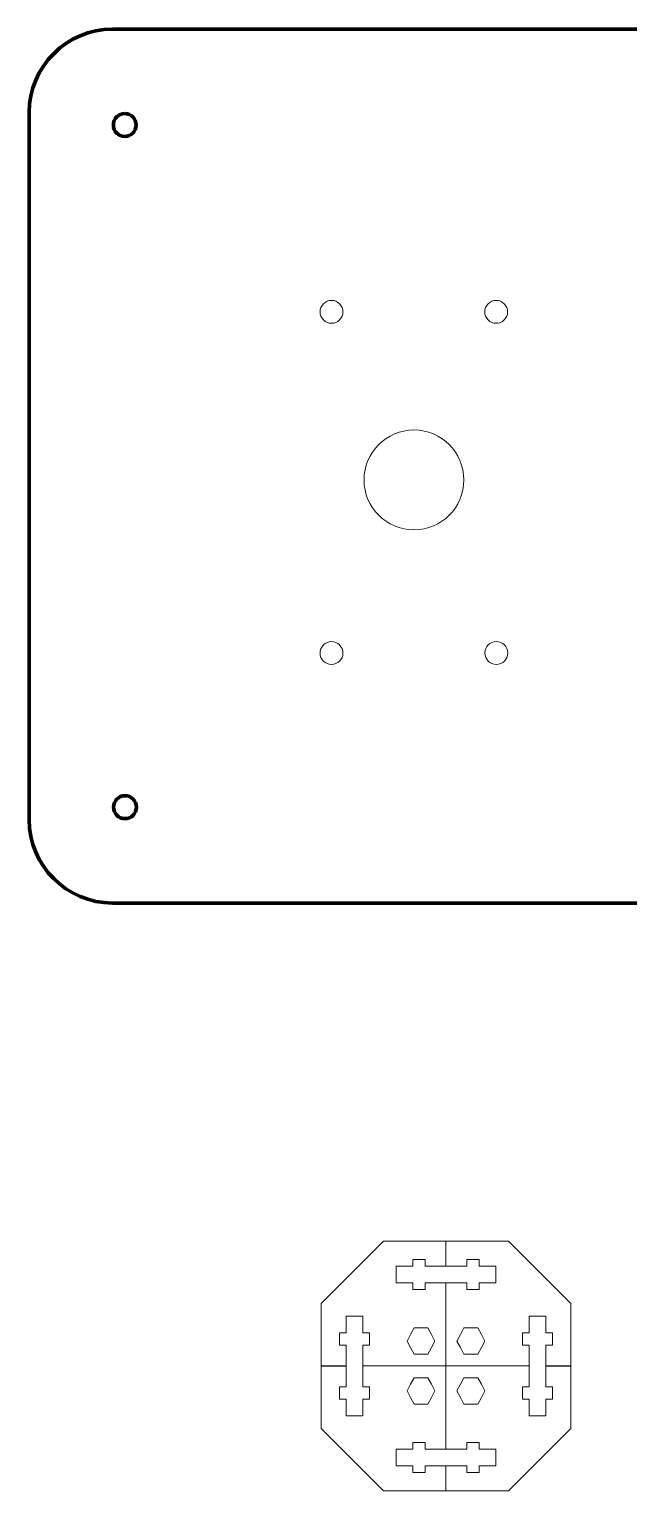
# Model space of a CAD drawing. Header units: millimetres. Extents: x 198 to 2216, y -963 to 151.
# Drawn here: x 1060 to 1204.1, y -927.5 to -576.3 of the extents above; entities that cross this region are included whole.
import ezdxf

# ---------------------------------------------------------------- set-up
doc = ezdxf.new("R2010")
doc.units = ezdxf.units.MM
doc.header["$MEASUREMENT"] = 0
doc.layers.add('Layer 1', color=7, linetype='Continuous')

msp = doc.modelspace()

# ---------------------------------------------------------------- linework, layer by layer
at = {"layer": 'Layer 1', "color": 250, "lineweight": 70}
for centre in [(1083.0003, -599.2996), (1083.0397, -763.2341)]:
    msp.add_ellipse(centre, major_axis=(0, 2.75), ratio=1, dxfattribs=at)
at = {"layer": 'Layer 1', "color": 250, "lineweight": 18}
for centre, major_axis, ratio in [((1132.6863, -644.1987), (0, 2.75), 1), ((1172.2613, -644.1987), (0, 2.75), 1), ((1152.5083, -684.5857), (0, 12.0001), 0.99999167), ((1132.6863, -726.1988), (0, 2.75), 1), ((1172.2988, -726.1612), (0, 2.75), 1)]:
    msp.add_ellipse(centre, major_axis=major_axis, ratio=ratio, dxfattribs=at)
at = {"layer": 'Layer 1', "color": 250, "lineweight": 70}
msp.add_open_spline([(1080.0327, -576.2751), (1080.0327, -576.2751), (1400.0327, -576.2751), (1400.0327, -576.2751), (1411.0327, -576.2751), (1420.0327, -585.2751), (1420.0327, -596.275), (1420.0327, -596.275), (1420.0327, -766.2752), (1420.0327, -766.2752), (1420.0327, -777.2751), (1411.0327, -786.2751), (1400.0327, -786.2751), (1400.0327, -786.2751), (1080.0327, -786.2751), (1080.0327, -786.2751), (1069.0328, -786.2751), (1060.0327, -777.2751), (1060.0327, -766.2752), (1060.0327, -766.2752), (1060.0327, -596.275), (1060.0327, -596.275), (1060.0327, -585.2751), (1069.0328, -576.2751), (1080.0327, -576.2751)], degree=3, knots=[0, 0, 0, 0, 0.125, 0.125, 0.125, 0.25, 0.25, 0.25, 0.375, 0.375, 0.375, 0.5, 0.5, 0.5, 0.625, 0.625, 0.625, 0.75, 0.75, 0.75, 0.875, 0.875, 0.875, 1, 1, 1, 1], dxfattribs=at)
at = {"layer": 'Layer 1', "color": 250, "lineweight": 18}
for points, knots in [([(1145.1951, -867.5334), (1145.1951, -867.5334), (1130.2049, -882.5324), (1130.2049, -882.5324), (1130.2049, -882.5324), (1130.2081, -897.5324), (1130.2081, -897.5324), (1130.2081, -897.5324), (1136.2095, -897.5324), (1136.2095, -897.5324), (1136.2095, -897.5324), (1136.2095, -892.5331), (1136.2095, -892.5331), (1136.2095, -892.5331), (1134.6155, -892.5331), (1134.6155, -892.5331), (1134.6155, -892.5331), (1134.6089, -889.5234), (1134.6089, -889.5234), (1134.6089, -889.5234), (1136.2064, -889.5234), (1136.2064, -889.5234), (1136.2064, -889.5234), (1136.2064, -885.5246), (1136.2064, -885.5246), (1136.2064, -885.5246), (1140.1952, -885.5246), (1140.1952, -885.5246), (1140.1952, -885.5246), (1140.1952, -889.5265), (1140.1952, -889.5265), (1140.1952, -889.5265), (1141.796, -889.5265), (1141.796, -889.5265), (1141.796, -889.5265), (1141.7992, -892.5195), (1141.7992, -892.5195), (1141.7992, -892.5195), (1140.2021, -892.5195), (1140.2021, -892.5195), (1140.2021, -892.5195), (1140.2021, -897.5236), (1140.2021, -897.5236), (1140.2021, -897.5236), (1160.1983, -897.5236), (1160.1983, -897.5236), (1160.1983, -897.5236), (1160.1983, -877.5277), (1160.1983, -877.5277), (1160.1983, -877.5277), (1155.1984, -877.5277), (1155.1984, -877.5277), (1155.1984, -877.5277), (1155.1984, -879.1253), (1155.1984, -879.1253), (1155.1984, -879.1253), (1152.2052, -879.1253), (1152.2052, -879.1253), (1152.2052, -879.1253), (1152.2052, -877.5279), (1152.2052, -877.5279), (1152.2052, -877.5279), (1148.2066, -877.5279), (1148.2066, -877.5279), (1148.2066, -877.5279), (1148.2066, -873.526), (1148.2066, -873.526), (1148.2066, -873.526), (1152.1953, -873.526), (1152.1953, -873.526), (1152.1953, -873.526), (1152.1953, -871.9321), (1152.1953, -871.9321), (1152.1953, -871.9321), (1155.1952, -871.9321), (1155.1952, -871.9321), (1155.1952, -871.9321), (1155.1952, -873.5328), (1155.1952, -873.5328), (1155.1952, -873.5328), (1160.1927, -873.5328), (1160.1927, -873.5328), (1160.1927, -873.5328), (1160.1927, -867.5383), (1160.1927, -867.5383), (1160.1927, -867.5383), (1145.1951, -867.5334), (1145.1951, -867.5334)], [0, 0, 0, 0, 0.03448276, 0.03448276, 0.03448276, 0.06896552, 0.06896552, 0.06896552, 0.10344828, 0.10344828, 0.10344828, 0.13793103, 0.13793103, 0.13793103, 0.17241379, 0.17241379, 0.17241379, 0.20689655, 0.20689655, 0.20689655, 0.24137931, 0.24137931, 0.24137931, 0.27586207, 0.27586207, 0.27586207, 0.31034483, 0.31034483, 0.31034483, 0.34482759, 0.34482759, 0.34482759, 0.37931034, 0.37931034, 0.37931034, 0.4137931, 0.4137931, 0.4137931, 0.44827586, 0.44827586, 0.44827586, 0.48275862, 0.48275862, 0.48275862, 0.51724138, 0.51724138, 0.51724138, 0.55172414, 0.55172414, 0.55172414, 0.5862069, 0.5862069, 0.5862069, 0.62068966, 0.62068966, 0.62068966, 0.65517241, 0.65517241, 0.65517241, 0.68965517, 0.68965517, 0.68965517, 0.72413793, 0.72413793, 0.72413793, 0.75862069, 0.75862069, 0.75862069, 0.79310345, 0.79310345, 0.79310345, 0.82758621, 0.82758621, 0.82758621, 0.86206897, 0.86206897, 0.86206897, 0.89655172, 0.89655172, 0.89655172, 0.93103448, 0.93103448, 0.93103448, 0.96551724, 0.96551724, 0.96551724, 1, 1, 1, 1]), ([(1175.2015, -867.5334), (1175.2015, -867.5334), (1190.1917, -882.5324), (1190.1917, -882.5324), (1190.1917, -882.5324), (1190.1885, -897.5324), (1190.1885, -897.5324), (1190.1885, -897.5324), (1184.1871, -897.5324), (1184.1871, -897.5324), (1184.1871, -897.5324), (1184.1871, -892.5331), (1184.1871, -892.5331), (1184.1871, -892.5331), (1185.7811, -892.5331), (1185.7811, -892.5331), (1185.7811, -892.5331), (1185.7877, -889.5234), (1185.7877, -889.5234), (1185.7877, -889.5234), (1184.1902, -889.5234), (1184.1902, -889.5234), (1184.1902, -889.5234), (1184.1902, -885.5246), (1184.1902, -885.5246), (1184.1902, -885.5246), (1180.2014, -885.5246), (1180.2014, -885.5246), (1180.2014, -885.5246), (1180.2014, -889.5265), (1180.2014, -889.5265), (1180.2014, -889.5265), (1178.6006, -889.5265), (1178.6006, -889.5265), (1178.6006, -889.5265), (1178.5974, -892.5195), (1178.5974, -892.5195), (1178.5974, -892.5195), (1180.1945, -892.5195), (1180.1945, -892.5195), (1180.1945, -892.5195), (1180.1945, -897.5236), (1180.1945, -897.5236), (1180.1945, -897.5236), (1160.1983, -897.5236), (1160.1983, -897.5236), (1160.1983, -897.5236), (1160.1983, -877.5277), (1160.1983, -877.5277), (1160.1983, -877.5277), (1165.1982, -877.5277), (1165.1982, -877.5277), (1165.1982, -877.5277), (1165.1982, -879.1253), (1165.1982, -879.1253), (1165.1982, -879.1253), (1168.1914, -879.1253), (1168.1914, -879.1253), (1168.1914, -879.1253), (1168.1914, -877.5279), (1168.1914, -877.5279), (1168.1914, -877.5279), (1172.19, -877.5279), (1172.19, -877.5279), (1172.19, -877.5279), (1172.19, -873.526), (1172.19, -873.526), (1172.19, -873.526), (1168.2013, -873.526), (1168.2013, -873.526), (1168.2013, -873.526), (1168.2013, -871.9321), (1168.2013, -871.9321), (1168.2013, -871.9321), (1165.2014, -871.9321), (1165.2014, -871.9321), (1165.2014, -871.9321), (1165.2014, -873.5328), (1165.2014, -873.5328), (1165.2014, -873.5328), (1160.2039, -873.5328), (1160.2039, -873.5328), (1160.2039, -873.5328), (1160.2039, -867.5383), (1160.2039, -867.5383), (1160.2039, -867.5383), (1175.2015, -867.5334), (1175.2015, -867.5334)], [0, 0, 0, 0, 0.03448276, 0.03448276, 0.03448276, 0.06896552, 0.06896552, 0.06896552, 0.10344828, 0.10344828, 0.10344828, 0.13793103, 0.13793103, 0.13793103, 0.17241379, 0.17241379, 0.17241379, 0.20689655, 0.20689655, 0.20689655, 0.24137931, 0.24137931, 0.24137931, 0.27586207, 0.27586207, 0.27586207, 0.31034483, 0.31034483, 0.31034483, 0.34482759, 0.34482759, 0.34482759, 0.37931034, 0.37931034, 0.37931034, 0.4137931, 0.4137931, 0.4137931, 0.44827586, 0.44827586, 0.44827586, 0.48275862, 0.48275862, 0.48275862, 0.51724138, 0.51724138, 0.51724138, 0.55172414, 0.55172414, 0.55172414, 0.5862069, 0.5862069, 0.5862069, 0.62068966, 0.62068966, 0.62068966, 0.65517241, 0.65517241, 0.65517241, 0.68965517, 0.68965517, 0.68965517, 0.72413793, 0.72413793, 0.72413793, 0.75862069, 0.75862069, 0.75862069, 0.79310345, 0.79310345, 0.79310345, 0.82758621, 0.82758621, 0.82758621, 0.86206897, 0.86206897, 0.86206897, 0.89655172, 0.89655172, 0.89655172, 0.93103448, 0.93103448, 0.93103448, 0.96551724, 0.96551724, 0.96551724, 1, 1, 1, 1]), ([(1152.5263, -894.7036), (1152.5263, -894.7036), (1151.6888, -893.1191), (1151.6888, -893.1191), (1151.6888, -893.1191), (1150.8513, -891.5346), (1150.8513, -891.5346), (1150.8513, -891.5346), (1151.6888, -889.9501), (1151.6888, -889.9501), (1151.6888, -889.9501), (1152.5263, -888.3656), (1152.5263, -888.3656), (1152.5263, -888.3656), (1154.2013, -888.3656), (1154.2013, -888.3656), (1154.2013, -888.3656), (1155.8763, -888.3656), (1155.8763, -888.3656), (1155.8763, -888.3656), (1156.7138, -889.9501), (1156.7138, -889.9501), (1156.7138, -889.9501), (1157.5513, -891.5346), (1157.5513, -891.5346), (1157.5513, -891.5346), (1156.7138, -893.1191), (1156.7138, -893.1191), (1156.7138, -893.1191), (1155.8763, -894.7036), (1155.8763, -894.7036), (1155.8763, -894.7036), (1154.2013, -894.7036), (1154.2013, -894.7036), (1154.2013, -894.7036), (1152.5263, -894.7036), (1152.5263, -894.7036)], [0, 0, 0, 0, 0.08333333, 0.08333333, 0.08333333, 0.16666667, 0.16666667, 0.16666667, 0.25, 0.25, 0.25, 0.33333333, 0.33333333, 0.33333333, 0.41666667, 0.41666667, 0.41666667, 0.5, 0.5, 0.5, 0.58333333, 0.58333333, 0.58333333, 0.66666667, 0.66666667, 0.66666667, 0.75, 0.75, 0.75, 0.83333333, 0.83333333, 0.83333333, 0.91666667, 0.91666667, 0.91666667, 1, 1, 1, 1]), ([(1167.8703, -894.7036), (1167.8703, -894.7036), (1168.7078, -893.1191), (1168.7078, -893.1191), (1168.7078, -893.1191), (1169.5453, -891.5346), (1169.5453, -891.5346), (1169.5453, -891.5346), (1168.7078, -889.9501), (1168.7078, -889.9501), (1168.7078, -889.9501), (1167.8703, -888.3656), (1167.8703, -888.3656), (1167.8703, -888.3656), (1166.1953, -888.3656), (1166.1953, -888.3656), (1166.1953, -888.3656), (1164.5203, -888.3656), (1164.5203, -888.3656), (1164.5203, -888.3656), (1163.6828, -889.9501), (1163.6828, -889.9501), (1163.6828, -889.9501), (1162.8453, -891.5346), (1162.8453, -891.5346), (1162.8453, -891.5346), (1163.6828, -893.1191), (1163.6828, -893.1191), (1163.6828, -893.1191), (1164.5203, -894.7036), (1164.5203, -894.7036), (1164.5203, -894.7036), (1166.1953, -894.7036), (1166.1953, -894.7036), (1166.1953, -894.7036), (1167.8703, -894.7036), (1167.8703, -894.7036)], [0, 0, 0, 0, 0.08333333, 0.08333333, 0.08333333, 0.16666667, 0.16666667, 0.16666667, 0.25, 0.25, 0.25, 0.33333333, 0.33333333, 0.33333333, 0.41666667, 0.41666667, 0.41666667, 0.5, 0.5, 0.5, 0.58333333, 0.58333333, 0.58333333, 0.66666667, 0.66666667, 0.66666667, 0.75, 0.75, 0.75, 0.83333333, 0.83333333, 0.83333333, 0.91666667, 0.91666667, 0.91666667, 1, 1, 1, 1]), ([(1145.1951, -927.5138), (1145.1951, -927.5138), (1130.2049, -912.5148), (1130.2049, -912.5148), (1130.2049, -912.5148), (1130.2081, -897.5148), (1130.2081, -897.5148), (1130.2081, -897.5148), (1136.2095, -897.5148), (1136.2095, -897.5148), (1136.2095, -897.5148), (1136.2095, -902.5141), (1136.2095, -902.5141), (1136.2095, -902.5141), (1134.6155, -902.5141), (1134.6155, -902.5141), (1134.6155, -902.5141), (1134.6089, -905.5238), (1134.6089, -905.5238), (1134.6089, -905.5238), (1136.2064, -905.5238), (1136.2064, -905.5238), (1136.2064, -905.5238), (1136.2064, -909.5226), (1136.2064, -909.5226), (1136.2064, -909.5226), (1140.1952, -909.5226), (1140.1952, -909.5226), (1140.1952, -909.5226), (1140.1952, -905.5207), (1140.1952, -905.5207), (1140.1952, -905.5207), (1141.796, -905.5207), (1141.796, -905.5207), (1141.796, -905.5207), (1141.7992, -902.5277), (1141.7992, -902.5277), (1141.7992, -902.5277), (1140.2021, -902.5277), (1140.2021, -902.5277), (1140.2021, -902.5277), (1140.2021, -897.5236), (1140.2021, -897.5236), (1140.2021, -897.5236), (1160.1983, -897.5236), (1160.1983, -897.5236), (1160.1983, -897.5236), (1160.1983, -917.5195), (1160.1983, -917.5195), (1160.1983, -917.5195), (1155.1984, -917.5195), (1155.1984, -917.5195), (1155.1984, -917.5195), (1155.1984, -915.9219), (1155.1984, -915.9219), (1155.1984, -915.9219), (1152.2052, -915.9219), (1152.2052, -915.9219), (1152.2052, -915.9219), (1152.2052, -917.5193), (1152.2052, -917.5193), (1152.2052, -917.5193), (1148.2066, -917.5193), (1148.2066, -917.5193), (1148.2066, -917.5193), (1148.2066, -921.5212), (1148.2066, -921.5212), (1148.2066, -921.5212), (1152.1953, -921.5212), (1152.1953, -921.5212), (1152.1953, -921.5212), (1152.1953, -923.1151), (1152.1953, -923.1151), (1152.1953, -923.1151), (1155.1952, -923.1151), (1155.1952, -923.1151), (1155.1952, -923.1151), (1155.1952, -921.5144), (1155.1952, -921.5144), (1155.1952, -921.5144), (1160.1927, -921.5144), (1160.1927, -921.5144), (1160.1927, -921.5144), (1160.1927, -927.5089), (1160.1927, -927.5089), (1160.1927, -927.5089), (1145.1951, -927.5138), (1145.1951, -927.5138)], [0, 0, 0, 0, 0.03448276, 0.03448276, 0.03448276, 0.06896552, 0.06896552, 0.06896552, 0.10344828, 0.10344828, 0.10344828, 0.13793103, 0.13793103, 0.13793103, 0.17241379, 0.17241379, 0.17241379, 0.20689655, 0.20689655, 0.20689655, 0.24137931, 0.24137931, 0.24137931, 0.27586207, 0.27586207, 0.27586207, 0.31034483, 0.31034483, 0.31034483, 0.34482759, 0.34482759, 0.34482759, 0.37931034, 0.37931034, 0.37931034, 0.4137931, 0.4137931, 0.4137931, 0.44827586, 0.44827586, 0.44827586, 0.48275862, 0.48275862, 0.48275862, 0.51724138, 0.51724138, 0.51724138, 0.55172414, 0.55172414, 0.55172414, 0.5862069, 0.5862069, 0.5862069, 0.62068966, 0.62068966, 0.62068966, 0.65517241, 0.65517241, 0.65517241, 0.68965517, 0.68965517, 0.68965517, 0.72413793, 0.72413793, 0.72413793, 0.75862069, 0.75862069, 0.75862069, 0.79310345, 0.79310345, 0.79310345, 0.82758621, 0.82758621, 0.82758621, 0.86206897, 0.86206897, 0.86206897, 0.89655172, 0.89655172, 0.89655172, 0.93103448, 0.93103448, 0.93103448, 0.96551724, 0.96551724, 0.96551724, 1, 1, 1, 1]), ([(1175.2015, -927.5138), (1175.2015, -927.5138), (1190.1917, -912.5148), (1190.1917, -912.5148), (1190.1917, -912.5148), (1190.1885, -897.5148), (1190.1885, -897.5148), (1190.1885, -897.5148), (1184.1871, -897.5148), (1184.1871, -897.5148), (1184.1871, -897.5148), (1184.1871, -902.5141), (1184.1871, -902.5141), (1184.1871, -902.5141), (1185.7811, -902.5141), (1185.7811, -902.5141), (1185.7811, -902.5141), (1185.7877, -905.5238), (1185.7877, -905.5238), (1185.7877, -905.5238), (1184.1902, -905.5238), (1184.1902, -905.5238), (1184.1902, -905.5238), (1184.1902, -909.5226), (1184.1902, -909.5226), (1184.1902, -909.5226), (1180.2014, -909.5226), (1180.2014, -909.5226), (1180.2014, -909.5226), (1180.2014, -905.5207), (1180.2014, -905.5207), (1180.2014, -905.5207), (1178.6006, -905.5207), (1178.6006, -905.5207), (1178.6006, -905.5207), (1178.5974, -902.5277), (1178.5974, -902.5277), (1178.5974, -902.5277), (1180.1945, -902.5277), (1180.1945, -902.5277), (1180.1945, -902.5277), (1180.1945, -897.5236), (1180.1945, -897.5236), (1180.1945, -897.5236), (1160.1983, -897.5236), (1160.1983, -897.5236), (1160.1983, -897.5236), (1160.1983, -917.5195), (1160.1983, -917.5195), (1160.1983, -917.5195), (1165.1982, -917.5195), (1165.1982, -917.5195), (1165.1982, -917.5195), (1165.1982, -915.9219), (1165.1982, -915.9219), (1165.1982, -915.9219), (1168.1914, -915.9219), (1168.1914, -915.9219), (1168.1914, -915.9219), (1168.1914, -917.5193), (1168.1914, -917.5193), (1168.1914, -917.5193), (1172.19, -917.5193), (1172.19, -917.5193), (1172.19, -917.5193), (1172.19, -921.5212), (1172.19, -921.5212), (1172.19, -921.5212), (1168.2013, -921.5212), (1168.2013, -921.5212), (1168.2013, -921.5212), (1168.2013, -923.1151), (1168.2013, -923.1151), (1168.2013, -923.1151), (1165.2014, -923.1151), (1165.2014, -923.1151), (1165.2014, -923.1151), (1165.2014, -921.5144), (1165.2014, -921.5144), (1165.2014, -921.5144), (1160.2039, -921.5144), (1160.2039, -921.5144), (1160.2039, -921.5144), (1160.2039, -927.5089), (1160.2039, -927.5089), (1160.2039, -927.5089), (1175.2015, -927.5138), (1175.2015, -927.5138)], [0, 0, 0, 0, 0.03448276, 0.03448276, 0.03448276, 0.06896552, 0.06896552, 0.06896552, 0.10344828, 0.10344828, 0.10344828, 0.13793103, 0.13793103, 0.13793103, 0.17241379, 0.17241379, 0.17241379, 0.20689655, 0.20689655, 0.20689655, 0.24137931, 0.24137931, 0.24137931, 0.27586207, 0.27586207, 0.27586207, 0.31034483, 0.31034483, 0.31034483, 0.34482759, 0.34482759, 0.34482759, 0.37931034, 0.37931034, 0.37931034, 0.4137931, 0.4137931, 0.4137931, 0.44827586, 0.44827586, 0.44827586, 0.48275862, 0.48275862, 0.48275862, 0.51724138, 0.51724138, 0.51724138, 0.55172414, 0.55172414, 0.55172414, 0.5862069, 0.5862069, 0.5862069, 0.62068966, 0.62068966, 0.62068966, 0.65517241, 0.65517241, 0.65517241, 0.68965517, 0.68965517, 0.68965517, 0.72413793, 0.72413793, 0.72413793, 0.75862069, 0.75862069, 0.75862069, 0.79310345, 0.79310345, 0.79310345, 0.82758621, 0.82758621, 0.82758621, 0.86206897, 0.86206897, 0.86206897, 0.89655172, 0.89655172, 0.89655172, 0.93103448, 0.93103448, 0.93103448, 0.96551724, 0.96551724, 0.96551724, 1, 1, 1, 1]), ([(1152.5263, -900.3436), (1152.5263, -900.3436), (1151.6888, -901.9281), (1151.6888, -901.9281), (1151.6888, -901.9281), (1150.8513, -903.5126), (1150.8513, -903.5126), (1150.8513, -903.5126), (1151.6888, -905.0971), (1151.6888, -905.0971), (1151.6888, -905.0971), (1152.5263, -906.6816), (1152.5263, -906.6816), (1152.5263, -906.6816), (1154.2013, -906.6816), (1154.2013, -906.6816), (1154.2013, -906.6816), (1155.8763, -906.6816), (1155.8763, -906.6816), (1155.8763, -906.6816), (1156.7138, -905.0971), (1156.7138, -905.0971), (1156.7138, -905.0971), (1157.5513, -903.5126), (1157.5513, -903.5126), (1157.5513, -903.5126), (1156.7138, -901.9281), (1156.7138, -901.9281), (1156.7138, -901.9281), (1155.8763, -900.3436), (1155.8763, -900.3436), (1155.8763, -900.3436), (1154.2013, -900.3436), (1154.2013, -900.3436), (1154.2013, -900.3436), (1152.5263, -900.3436), (1152.5263, -900.3436)], [0, 0, 0, 0, 0.08333333, 0.08333333, 0.08333333, 0.16666667, 0.16666667, 0.16666667, 0.25, 0.25, 0.25, 0.33333333, 0.33333333, 0.33333333, 0.41666667, 0.41666667, 0.41666667, 0.5, 0.5, 0.5, 0.58333333, 0.58333333, 0.58333333, 0.66666667, 0.66666667, 0.66666667, 0.75, 0.75, 0.75, 0.83333333, 0.83333333, 0.83333333, 0.91666667, 0.91666667, 0.91666667, 1, 1, 1, 1]), ([(1167.8703, -900.3436), (1167.8703, -900.3436), (1168.7078, -901.9281), (1168.7078, -901.9281), (1168.7078, -901.9281), (1169.5453, -903.5126), (1169.5453, -903.5126), (1169.5453, -903.5126), (1168.7078, -905.0971), (1168.7078, -905.0971), (1168.7078, -905.0971), (1167.8703, -906.6816), (1167.8703, -906.6816), (1167.8703, -906.6816), (1166.1953, -906.6816), (1166.1953, -906.6816), (1166.1953, -906.6816), (1164.5203, -906.6816), (1164.5203, -906.6816), (1164.5203, -906.6816), (1163.6828, -905.0971), (1163.6828, -905.0971), (1163.6828, -905.0971), (1162.8453, -903.5126), (1162.8453, -903.5126), (1162.8453, -903.5126), (1163.6828, -901.9281), (1163.6828, -901.9281), (1163.6828, -901.9281), (1164.5203, -900.3436), (1164.5203, -900.3436), (1164.5203, -900.3436), (1166.1953, -900.3436), (1166.1953, -900.3436), (1166.1953, -900.3436), (1167.8703, -900.3436), (1167.8703, -900.3436)], [0, 0, 0, 0, 0.08333333, 0.08333333, 0.08333333, 0.16666667, 0.16666667, 0.16666667, 0.25, 0.25, 0.25, 0.33333333, 0.33333333, 0.33333333, 0.41666667, 0.41666667, 0.41666667, 0.5, 0.5, 0.5, 0.58333333, 0.58333333, 0.58333333, 0.66666667, 0.66666667, 0.66666667, 0.75, 0.75, 0.75, 0.83333333, 0.83333333, 0.83333333, 0.91666667, 0.91666667, 0.91666667, 1, 1, 1, 1])]:
    msp.add_open_spline(points, degree=3, knots=knots, dxfattribs=at)

doc.saveas('drawing.dxf')
